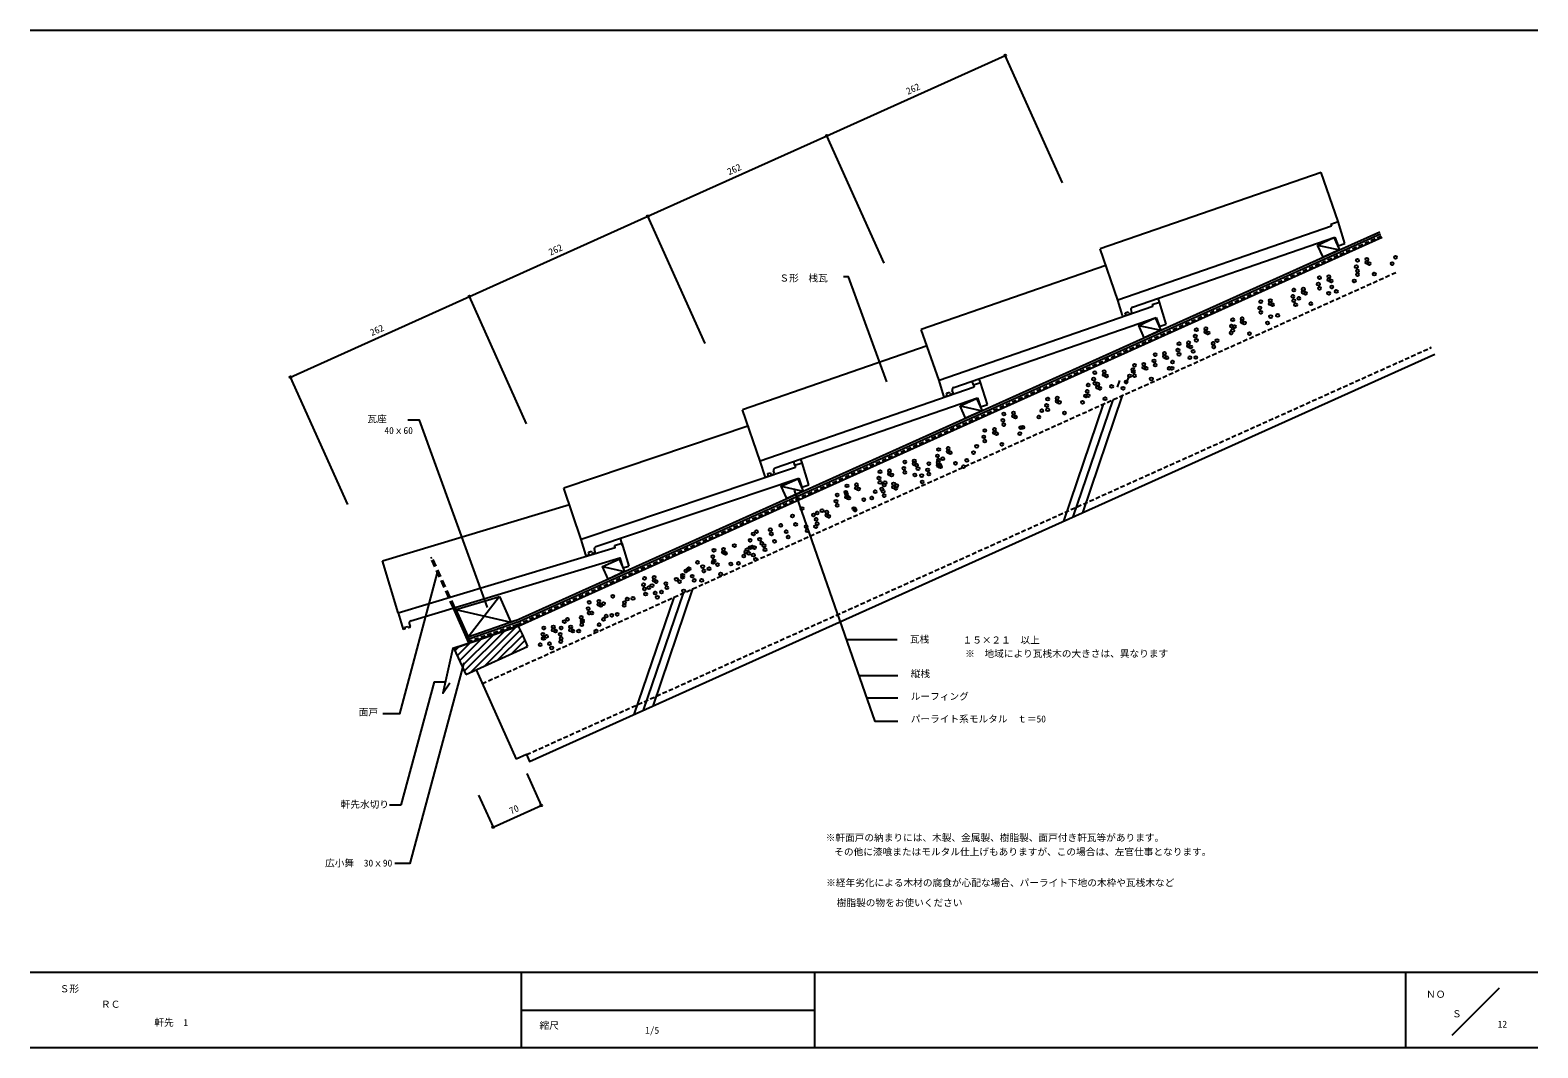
# Model space of a CAD drawing. Units: millimetres, scale not verified. Extents: x -1016 to 984, y -692 to 658.
import ezdxf
from ezdxf.enums import TextEntityAlignment as Align

# ---------------------------------------------------------------- set-up
doc = ezdxf.new("R2010")
doc.units = ezdxf.units.MM
doc.header["$LTSCALE"] = 5
doc.header["$PDMODE"] = 32
doc.header["$PDSIZE"] = 2.5
doc.linetypes.add('DASHED1', pattern=[1.8, 1.2, -0.6])
doc.linetypes.add('DASHED2', pattern=[3, 2, -1])
for name, color, linetype in [('0-0', 5, 'Continuous'), ('1-0', 7, 'Continuous'), ('1-1', 3, 'Continuous'), ('1-2', 3, 'Continuous'), ('1-3', 7, 'Continuous'), ('1-4', 5, 'Continuous'), ('1-F', 7, 'Continuous')]:
    doc.layers.add(name, color=color, linetype=linetype)
doc.styles.add('ＭＳ ゴシック', font='')
doc.styles.get('ＭＳ ゴシック').set_extended_font_data('MS Gothic')

msp = doc.modelspace()

# ---------------------------------------------------------------- linework, layer by layer
at = {"layer": '0-0'}
for p, q in [((-1016.216, 658.176), (983.784, 658.176)), ((983.784, -591.824), (-1016.216, -591.824)), ((-364.865, -591.824), (-364.865, -691.824)), ((24.324, -591.824), (24.324, -691.824)), ((808.784, -691.824), (808.784, -591.824)), ((932.432, -612.77), (869.595, -675.608)), ((-364.865, -641.824), (24.324, -641.824)), ((983.784, -691.824), (-1016.216, -691.824))]:
    msp.add_line(p, q, dxfattribs=at)
at = {"layer": '1-0'}
for p, q in [((-370.743, -127.703), (775.207, 387.975)), ((-368.691, -132.262), (777.259, 383.415)), ((713.321, 383.154), (720.707, 366.74)), ((698.821, 356.891), (691.52, 373.115)), ((698.821, 356.891), (691.52, 373.115)), ((691.52, 373.115), (720.707, 366.74)), ((461.721, 250.196), (454.421, 266.42)), ((454.421, 266.42), (483.608, 260.045)), ((428.63, 193.635), (425.589, 184.681)), ((441.096, 199.244), (437.427, 188.44)), ((217.321, 159.725), (239.121, 169.765)), ((407.372, 162.137), (354.618, 6.807)), ((419.838, 167.746), (367.084, 12.417)), ((432.304, 173.356), (379.55, 18.027)), ((224.622, 143.501), (217.321, 159.725)), ((224.622, 143.501), (217.321, 159.725)), ((217.321, 159.725), (246.508, 153.35)), ((-1.65, 80.96), (-3.179, 86.05)), ((-19.864, 53.221), (9.409, 46.655)), ((-256.964, -53.474), (-227.691, -60.04)), ((-393.671, -93.219), (-435.287, -146.951)), ((-393.671, -93.219), (-378.383, -127.192)), ((-162.554, -94.33), (-215.307, -249.659)), ((-150.088, -88.72), (-202.841, -244.049)), ((-137.622, -83.11), (-190.375, -238.44)), ((-440.378, -192.275), (-386.575, -138.472)), ((-371.974, -124.967), (-435.287, -146.951)), ((-370.743, -127.703), (-434.306, -149.773)), ((-431.732, -193.528), (-371.41, -133.206)), ((-413.733, -185.429), (-366.17, -137.865)), ((-368.691, -132.262), (-363.767, -143.205)), ((-452.667, -164.966), (-447.236, -159.535)), ((-449.595, -171.793), (-432.071, -154.269)), ((-446.522, -178.62), (-416.906, -149.003)), ((-443.45, -185.448), (-401.74, -143.738)), ((-438.453, -196.553), (-356.38, -159.62)), ((-435.287, -146.951), (-434.306, -149.773)), ((-395.734, -177.329), (-363.097, -144.693)), ((-377.734, -169.229), (-360.025, -151.52)), ((-363.767, -143.205), (-356.38, -159.62)), ((-359.735, -161.13), (-356.953, -158.347)), ((-454.047, -161.9), (-445.84, -180.138)), ((-445.84, -180.138), (-438.453, -196.553)), ((-424.774, -190.397), (-371.428, -308.947)), ((-357.749, -302.792), (-371.428, -308.947))]:
    msp.add_line(p, q, dxfattribs=at)
at = {"layer": '1-0', "color": 3, "linetype": 'DASHED1'}
for q in [(776.325, 385.489), (-431.369, -151.693)]:
    msp.add_line((-370.258, -130.474), q, dxfattribs=at)
at = {"layer": '1-0', "linetype": 'DASHED1'}
for p, q in [((-416.567, -208.636), (797.777, 337.819)), ((-357.749, -302.792), (842.917, 237.508)), ((-438.453, -196.553), (-438.453, -196.553))]:
    msp.add_line(p, q, dxfattribs=at)
at = {"layer": '1-0'}
for points in [[(-371.974, -124.967), (698.946, 356.947), (773.976, 390.71)], [(691.52, 373.115), (713.32, 383.155), (720.707, 366.74), (698.932, 356.941), (698.821, 356.891)], [(713.321, 383.154), (720.707, 366.74), (698.821, 356.891)], [(461.721, 250.196), (454.421, 266.42), (476.078, 276.394)], [(476.221, 276.459), (483.608, 260.045), (461.721, 250.196)], [(476.221, 276.459), (483.608, 260.045), (461.721, 250.196)], [(476.221, 276.459), (483.608, 260.045), (461.721, 250.196)], [(-357.749, -302.792), (-353.645, -311.911), (847.021, 228.388)], [(239.122, 169.765), (246.508, 153.35), (224.622, 143.501)], [(239.122, 169.764), (246.508, 153.35), (224.622, 143.501)], [(-451.701, -110.474), (-415.521, -99.716), (-415.13, -99.6), (-393.671, -93.219)], [(-435.287, -146.951), (-451.701, -110.474), (-378.383, -127.192)], [(-454.047, -161.9), (-439.154, -156.729), (-368.691, -132.262)]]:
    msp.add_lwpolyline(points, dxfattribs=at)
for points in [[(-12.478, 36.806), (-19.864, 53.221), (2.022, 63.07), (9.409, 46.655)], [(-249.577, -69.888), (-256.964, -53.474), (-235.078, -43.625), (-227.691, -60.04)]]:
    msp.add_lwpolyline(points, close=True, dxfattribs=at)
for centre in [(743.05, 344.413), (744.451, 352.819), (744.451, 338.809), (757.059, 354.219), (757.059, 350.017), (759.861, 348.616), (790.681, 348.616), (794.884, 357.021), (692.648, 321.404), (694.049, 329.809), (706.658, 331.21), (706.658, 327.007), (709.459, 325.606), (740.28, 325.606), (744.482, 334.012), (766.866, 334.607), (616.255, 298.034), (628.863, 299.435), (658.682, 304.968), (660.083, 313.374), (660.083, 299.364), (666.688, 302.237), (672.691, 314.774), (672.691, 310.572), (675.493, 309.171), (694.049, 315.8), (706.313, 309.171), (710.516, 317.576), (716.464, 311.597), (614.854, 289.628), (616.255, 284.025), (628.863, 295.232), (629.435, 278.132), (631.665, 293.831), (638.67, 279.822), (662.485, 293.831), (682.498, 295.162), (530.792, 260.781), (543.4, 262.181), (577.601, 265.523), (579.002, 273.929), (579.002, 259.92), (581.225, 264.983), (591.61, 275.33), (591.61, 271.127), (594.412, 269.726), (625.232, 269.726), (507.782, 242.154), (520.39, 243.555), (520.39, 239.352), (529.391, 252.375), (530.792, 246.771), (543.4, 257.979), (546.202, 256.578), (553.206, 242.569), (558.215, 246.357), (577.022, 256.578), (601.416, 255.717), (474.606, 219.504), (476.007, 227.91), (488.615, 229.311), (488.615, 225.108), (491.417, 223.707), (506.381, 233.748), (507.782, 228.145), (522.237, 223.707), (523.192, 237.951), (526.44, 232.113), (530.197, 223.942), (554.012, 237.951), (396.021, 203.805), (408.63, 205.206), (408.63, 201.003), (411.432, 199.602), (442.252, 199.602), (446.455, 208.007), (447.214, 205.26), (448.615, 213.666), (448.615, 199.657), (461.223, 215.067), (461.223, 210.864), (464.025, 209.463), (476.007, 213.901), (494.845, 209.463), (498.422, 209.698), (499.048, 217.869), (385.855, 178.964), (387.256, 187.369), (394.621, 195.399), (396.021, 189.795), (399.864, 188.77), (399.864, 184.567), (402.666, 183.167), (418.436, 185.593), (433.486, 183.167), (437.689, 191.572), (471.029, 195.454), (332.166, 160.337), (333.567, 168.743), (346.175, 170.143), (346.175, 165.941), (348.977, 164.54), (379.798, 164.54), (384, 172.945), (387.256, 173.36), (409.671, 169.157), (274.095, 140.615), (275.496, 149.02), (288.104, 150.421), (288.104, 146.218), (290.906, 144.817), (321.726, 144.817), (325.929, 153.223), (333.567, 154.733), (355.982, 150.531), (248.894, 118.701), (250.295, 127.106), (262.903, 128.507), (262.903, 124.304), (265.705, 122.904), (275.496, 135.011), (296.525, 122.904), (297.91, 130.808), (300.728, 131.309), (188.936, 101.905), (201.544, 103.306), (201.544, 99.104), (239.369, 106.108), (250.295, 113.097), (272.709, 108.894), (144.013, 85.47), (156.621, 86.871), (156.621, 82.668), (159.423, 81.267), (175.788, 83.279), (187.535, 93.5), (188.396, 84.68), (188.396, 80.477), (188.936, 87.896), (190.243, 81.267), (191.198, 79.076), (194.446, 89.673), (204.346, 97.703), (211.351, 83.693), (222.018, 79.076), (226.221, 87.481), (235.166, 97.703), (109.741, 63.916), (111.142, 72.322), (111.142, 58.313), (123.75, 73.723), (123.75, 69.52), (126.552, 68.119), (142.612, 77.065), (144.013, 71.461), (157.372, 68.119), (161.575, 76.525), (166.427, 67.258), (167.054, 58.993), (174.387, 74.873), (175.788, 69.27), (54.166, 41.642), (65.914, 45.29), (66.774, 43.043), (66.774, 38.841), (67.315, 53.695), (67.315, 39.686), (79.923, 55.096), (79.923, 50.893), (82.725, 49.492), (104.599, 45.845), (113.545, 49.492), (115.22, 46.385), (116.621, 54.791), (116.621, 40.782), (117.747, 57.898), (129.229, 56.192), (129.229, 51.989), (132.031, 50.588), (133.557, 54.11), (7.615, 23.54), (34.233, 20.738), (40.478, 18.938), (52.765, 33.237), (54.166, 27.633), (69.576, 37.44), (76.581, 23.43), (78.303, 21.74), (89.729, 35.483), (100.396, 37.44), (-20.403, 1.125), (-4.993, 13.734), (-0.791, 2.526), (13.219, -0.275), (23.025, 15.135), (25.827, -0.276), (26.469, 9.132), (27.87, 17.537), (27.87, 3.528), (40.478, 14.735), (43.28, 13.335), (-61.03, -18.487), (-56.827, -10.082), (-52.624, -7.28), (-48.422, -17.087), (-34.413, -4.478), (-33.012, -10.082), (-28.809, -19.888), (-13.399, -7.28), (-10.597, -14.285), (14.62, -5.879), (-110.493, -40.174), (-109.092, -31.769), (-96.483, -30.368), (-96.483, -34.571), (-94.652, -35.298), (-93.682, -35.972), (-82.044, -25.492), (-69.435, -39.501), (-66.634, -33.898), (-65.233, -31.096), (-62.861, -35.972), (-61.03, -28.294), (-58.659, -27.566), (-56.827, -38.1), (-55.426, -28.294), (-45.62, -22.69), (-42.818, -25.492), (-41.417, -31.096), (-146.486, -59.114), (-143.684, -57.713), (-142.283, -56.312), (-131.076, -47.907), (-124.071, -53.51), (-122.67, -59.114), (-115.666, -56.312), (-110.062, -47.907), (-109.092, -45.778), (-104.458, -50.709), (-86.677, -49.981), (-76.44, -49.308), (-54.025, -43.704), (-202.531, -77.428), (-201.13, -69.022), (-195.518, -81.529), (-191.315, -78.727), (-188.521, -67.621), (-188.521, -71.824), (-185.72, -73.225), (-173.103, -75.925), (-171.703, -81.529), (-159.094, -70.321), (-154.899, -73.225), (-150.697, -64.819), (-150.689, -67.52), (-138.081, -66.119), (-135.279, -71.722), (-125.472, -71.722), (-100.256, -63.317), (-274.541, -100.797), (-261.933, -99.396), (-243.149, -92.736), (-227.739, -101.142), (-224.108, -96.595), (-216.532, -95.538), (-201.13, -83.031), (-199.721, -89.934), (-187.113, -88.533), (-184.311, -94.137), (-178.715, -87.234), (-149.288, -85.732), (-285.177, -120.754), (-275.942, -109.203), (-274.541, -114.806), (-271.168, -115.151), (-271.168, -115.151), (-261.933, -103.599), (-259.131, -105), (-255.758, -102.542), (-252.126, -119.009), (-244.55, -117.953), (-237.546, -116.552), (-228.311, -105), (-334.804, -134.764), (-322.196, -133.363), (-322.196, -137.565), (-319.394, -138.966), (-311.794, -134.764), (-307.592, -126.358), (-303.389, -123.556), (-299.186, -133.363), (-299.186, -137.565), (-296.384, -138.966), (-288.574, -138.966), (-284.371, -130.561), (-283.776, -124.957), (-283.776, -126.358), (-265.564, -138.966), (-261.361, -130.561), (-255.758, -123.556), (-339.813, -157.178), (-336.205, -143.169), (-335.61, -148.773), (-334.804, -148.773), (-331.407, -145.971), (-327.204, -155.777), (-324.403, -161.381), (-313.195, -143.169), (-312.389, -152.976), (-311.794, -148.773)]:
    msp.add_circle(centre, 1.981, dxfattribs=at)
at = {"layer": '1-1', "color": 7}
for p, q in [((-548.712, -45.673), (-300.878, 28.772)), ((-231.293, -22.371), (-233.236, -15.901)), ((-527.999, -114.629), (-548.712, -45.673))]:
    msp.add_line(p, q, dxfattribs=at)
at = {"layer": '1-1'}
for p, q in [((-240.87, -25.248), (-231.293, -22.371)), ((-231.293, -22.371), (-222.192, -52.667)), ((-230.43, -25.244), (-231.293, -22.371)), ((-229.959, -55), (-222.192, -52.667)), ((-527.999, -114.629), (-521.382, -136.657)), ((-519.466, -136.081), (-521.382, -136.657)), ((-519.078, -133.899), (-515.247, -132.748)), ((-518.796, -134.836), (-519.078, -133.899)), ((-514.966, -133.685), (-515.247, -132.748)), ((-512.762, -134.067), (-513.72, -134.355)), ((-513.243, -128.991), (-512.092, -132.822))]:
    msp.add_line(p, q, dxfattribs=at)
for points in [[(-527.999, -114.629), (-240.007, -28.121), (-240.87, -25.248)], [(-511.233, -125.255), (-233.881, -41.943), (-229.959, -55)]]:
    msp.add_lwpolyline(points, dxfattribs=at)
at = {"layer": '1-1', "color": 7}
for points in [[(-455.478, -161.776), (-439.184, -156.118), (-362.677, -129.553)], [(-455.478, -161.776), (-468.874, -221.142), (-459.484, -207.413)]]:
    msp.add_lwpolyline(points, dxfattribs=at)
at = {"layer": '1-1'}
for centre, radius, start, end in [((-519.754, -135.124), 1, 286.71996, 16.71655), ((-514.008, -133.397), 1, 196.71996, 286.71758), ((-510.37, -128.128), 3, 106.7195, 196.7187), ((-513.05, -133.11), 1, 286.72098, 16.71758)]:
    msp.add_arc(centre, radius, start, end, dxfattribs=at)
at = {"layer": '1-2', "color": 7}
for p, q in [((696.244, 469.425), (403.036, 367.978)), ((718.805, 404.218), (696.244, 469.425)), ((426.578, 299.936), (403.036, 367.978)), ((410.656, 345.954), (165.936, 261.283)), ((481.705, 297.523), (479.971, 302.536)), ((189.478, 193.241), (165.936, 261.283)), ((173.556, 239.259), (-71.163, 154.588)), ((235.15, 187.557), (233.579, 192.627)), ((244.606, 190.828), (242.871, 195.842)), ((-47.621, 86.546), (-71.163, 154.588)), ((-62.993, 133.13), (-308.24, 50.666)), ((7.833, 84.149), (6.113, 89.265)), ((-285.293, -17.58), (-308.24, 50.666))]:
    msp.add_line(p, q, dxfattribs=at)
at = {"layer": '1-2'}
for p, q in [((709.35, 400.946), (718.805, 404.218)), ((709.35, 400.946), (710.238, 398.079)), ((727.839, 375.07), (718.805, 404.218)), ((710.238, 398.079), (426.578, 299.936)), ((446.057, 290.803), (714.681, 383.744)), ((714.681, 383.744), (718.781, 371.893)), ((718.768, 371.931), (727.839, 375.07)), ((473.139, 291.384), (189.478, 193.241)), ((432.896, 279.549), (426.578, 299.936)), ((436.464, 283.24), (440.245, 284.548)), ((437.17, 280.959), (436.464, 283.24)), ((440.933, 282.33), (440.245, 284.548)), ((444.579, 282.499), (442.215, 281.681)), ((445.207, 283.74), (444.172, 287.079)), ((472.25, 294.251), (481.706, 297.523)), ((472.25, 294.251), (473.139, 291.384)), ((490.739, 268.375), (481.705, 297.523)), ((208.957, 184.108), (477.581, 277.049)), ((434.178, 278.9), (436.542, 279.718)), ((477.581, 277.049), (481.682, 265.198)), ((481.668, 265.237), (490.739, 268.375)), ((236.039, 184.69), (-47.621, 86.546)), ((195.796, 172.855), (189.478, 193.241)), ((208.108, 177.045), (207.073, 180.385)), ((235.15, 187.557), (244.606, 190.828)), ((235.15, 187.557), (236.039, 184.69)), ((253.64, 161.68), (244.606, 190.828)), ((-28.142, 77.413), (240.482, 170.354)), ((197.079, 172.205), (199.442, 173.023)), ((199.364, 176.545), (203.146, 177.853)), ((200.071, 174.264), (199.364, 176.545)), ((203.833, 175.635), (203.146, 177.853)), ((207.479, 175.804), (205.116, 174.986)), ((240.482, 170.354), (244.582, 158.504)), ((244.569, 158.542), (253.64, 161.68)), ((-41.303, 66.16), (-47.621, 86.546)), ((-1.65, 80.96), (7.833, 84.149)), ((-1.65, 80.96), (-0.787, 78.085)), ((16.612, 54.923), (7.833, 84.149)), ((-0.787, 78.085), (-285.293, -17.58)), ((-265.894, -26.882), (3.531, 63.711)), ((-40.021, 65.511), (-37.657, 66.329)), ((-37.736, 69.85), (-33.954, 71.159)), ((-37.029, 67.57), (-37.736, 69.85)), ((-33.266, 68.94), (-33.954, 71.159)), ((-29.62, 69.109), (-31.984, 68.291)), ((-28.992, 70.35), (-30.027, 73.69)), ((3.531, 63.711), (7.528, 51.825)), ((7.515, 51.864), (16.612, 54.923)), ((-279.153, -38.02), (-285.293, -17.58)), ((-277.876, -38.68), (-275.505, -37.883)), ((-275.553, -34.361), (-271.76, -33.086)), ((-274.866, -36.648), (-275.553, -34.361)), ((-271.092, -35.31), (-271.76, -33.086)), ((-267.444, -35.173), (-269.815, -35.97)), ((-266.805, -33.937), (-267.811, -30.589))]:
    msp.add_line(p, q, dxfattribs=at)
for centre, radius, start, end in [((436.215, 280.663), 1, 289.08401, 17.21758), ((441.888, 282.626), 1, 197.21756, 289.0885), ((447.038, 287.968), 3, 109.08588, 197.21983), ((444.252, 283.444), 1, 289.0885, 17.21996), ((433.851, 279.845), 1, 197.21655, 289.08514), ((209.938, 181.273), 3, 109.08588, 197.21983), ((196.752, 173.151), 1, 197.21655, 289.08514), ((199.115, 173.968), 1, 289.08401, 17.21758), ((204.789, 175.931), 1, 197.21756, 289.0885), ((207.152, 176.749), 1, 289.0885, 17.21996), ((-40.348, 66.456), 1, 197.21655, 289.08514), ((-37.984, 67.274), 1, 289.08401, 17.21758), ((-32.311, 69.236), 1, 197.21756, 289.0885), ((-27.161, 74.578), 3, 109.08588, 197.21983), ((-29.947, 70.054), 1, 289.0885, 17.21996), ((-278.195, -37.733), 1, 196.71655, 288.58514), ((-275.824, -36.935), 1, 288.58401, 16.71758), ((-270.134, -35.022), 1, 196.71756, 288.5885), ((-264.938, -29.726), 3, 108.58588, 196.71983), ((-267.763, -34.225), 1, 288.5885, 16.71996)]:
    msp.add_arc(centre, radius, start, end, dxfattribs=at)
at = {"layer": '1-3'}
for p, q in [((353.338, 455.759), (277.33, 624.664)), ((-196.944, 411.24), (40.45, 518.068)), ((-120.937, 242.335), (-196.944, 411.24)), ((-670.828, 197.992), (-433.629, 304.732)), ((-594.82, 29.088), (-670.828, 197.992)), ((-2.896, 47.99), (104.138, -258.736)), ((133.784, -150.445), (66.349, -150.445)), ((134.903, -198.17), (83.003, -198.17)), ((-480.449, -206.156), (-524.369, -370.067)), ((-480.449, -206.156), (-464.761, -206.156)), ((134.903, -227.882), (93.371, -227.882)), ((134.903, -258.736), (104.138, -258.736)), ((-357.446, -327.83), (-338.382, -370.196)), ((-421.281, -356.556), (-402.216, -398.921)), ((-524.369, -370.067), (-539.542, -370.067)), ((-402.216, -398.921), (-338.382, -370.196))]:
    msp.add_line(p, q, dxfattribs=at)
for points in [[(116.458, 349.163), (40.45, 518.068), (277.33, 624.664)], [(-357.622, 135.827), (-433.629, 304.732), (-196.944, 411.24)], [(120.009, 191.67), (69.278, 331.054), (62.908, 331.054)], [(-409.444, -107.751), (-499.886, 140.737), (-515.366, 140.737)], [(-476.171, -61.458), (-526.355, -248.745), (-548.28, -248.745)], [(-441.12, -180.976), (-512.453, -447.193), (-532.542, -447.193)]]:
    msp.add_lwpolyline(points, dxfattribs=at)
for p in [(277.33, 624.664), (40.45, 518.068), (-196.944, 411.24), (-433.629, 304.732), (-670.828, 197.992), (-338.382, -370.196), (-402.216, -398.921)]:
    msp.add_point(p, dxfattribs=at)
at = {"layer": '1-4', "color": 7, "linetype": 'DASHED2'}
msp.add_line((-452.93, -107.742), (-482.808, -41.347), dxfattribs=at)
at = {"layer": '1-4'}
for p, q in [((-434.142, -154.367), (-454.754, -108.563)), ((-451.701, -110.474), (-452.93, -107.742)), ((-451.701, -110.474), (-432.246, -153.709))]:
    msp.add_line(p, q, dxfattribs=at)
at = {"layer": '1-4', "color": 7, "linetype": 'DASHED2'}
msp.add_lwpolyline([(-454.754, -108.563), (-484.74, -41.927), (-482.808, -41.347)], dxfattribs=at)

# ---------------------------------------------------------------- texts
at = {"layer": '0-0', "color": 7, "style": 'ＭＳ ゴシック'}
for s, p in [('※経年劣化による木材の腐食が心配な場合、パーライト下地の木枠や瓦桟木など', (39.719, -480.201)), ('樹脂製の物をお使いください', (53.757, -506.73)), ('Ｓ形', (-977.027, -620.878)), ('ＮＯ', (835.511, -628.173)), ('軒先\u30001', (-851.39, -665.524)), ('縮尺', (-340.541, -669.527)), ('Ｓ', (869.894, -654.055))]:
    msp.add_text(s, height=9.164, dxfattribs=at).set_placement(p, align=Align.BOTTOM_LEFT)
at = {"layer": '1-0', "style": 'ＭＳ ゴシック'}
for s, p in [('面戸', (-580.328, -253.747)), ('パーライト系モルタル\u3000ｔ＝50', (151.986, -262.928)), ('ＲＣ', (-922.219, -641.442)), ('12', (930.585, -667.731)), ('1/5', (-200.466, -675.909))]:
    msp.add_text(s, height=9.164, dxfattribs=at).set_placement(p, align=Align.BOTTOM_LEFT)
at = {"layer": '1-3', "style": 'ＭＳ ゴシック'}
for s, p in [('262', (149.315, 569.798)), ('262', (-87.822, 463.086)), ('262', (-324.862, 356.418)), ('262', (-561.804, 249.795)), ('70', (-377.025, -384.843))]:
    msp.add_text(s, height=9.164, rotation=24.228, dxfattribs=at).set_placement(p, align=Align.BOTTOM_LEFT)
for s, p in [('Ｓ形\u3000桟瓦', (-22.243, 321.901)), ('瓦座', (-568.914, 135.156)), ('40ｘ60', (-546.296, 119.761)), ('瓦桟', (150.866, -157.2)), ('１５×２１\u3000以上', (220.791, -158.272)), ('※\u3000地域により瓦桟木の大きさは、異なります', (224.028, -176.269)), ('縦桟', (151.986, -202.928)), ('ルーフィング', (151.986, -232.928)), ('軒先水切り', (-604.364, -376.217)), ('広小舞\u300030ｘ90', (-624.966, -454.048))]:
    msp.add_text(s, height=9.164, dxfattribs=at).set_placement(p, align=Align.BOTTOM_LEFT)
at = {"layer": '1-F', "style": 'ＭＳ ゴシック'}
for s, p in [('※軒面戸の納まりには、木製、金属製、樹脂製、面戸付き軒瓦等があります。', (39.118, -420.396)), ('その他に漆喰またはモルタル仕上げもありますが、この場合は、左官仕事となります。', (50.461, -439.172))]:
    msp.add_text(s, height=9.164, dxfattribs=at).set_placement(p, align=Align.BOTTOM_LEFT)

doc.saveas('drawing.dxf')
